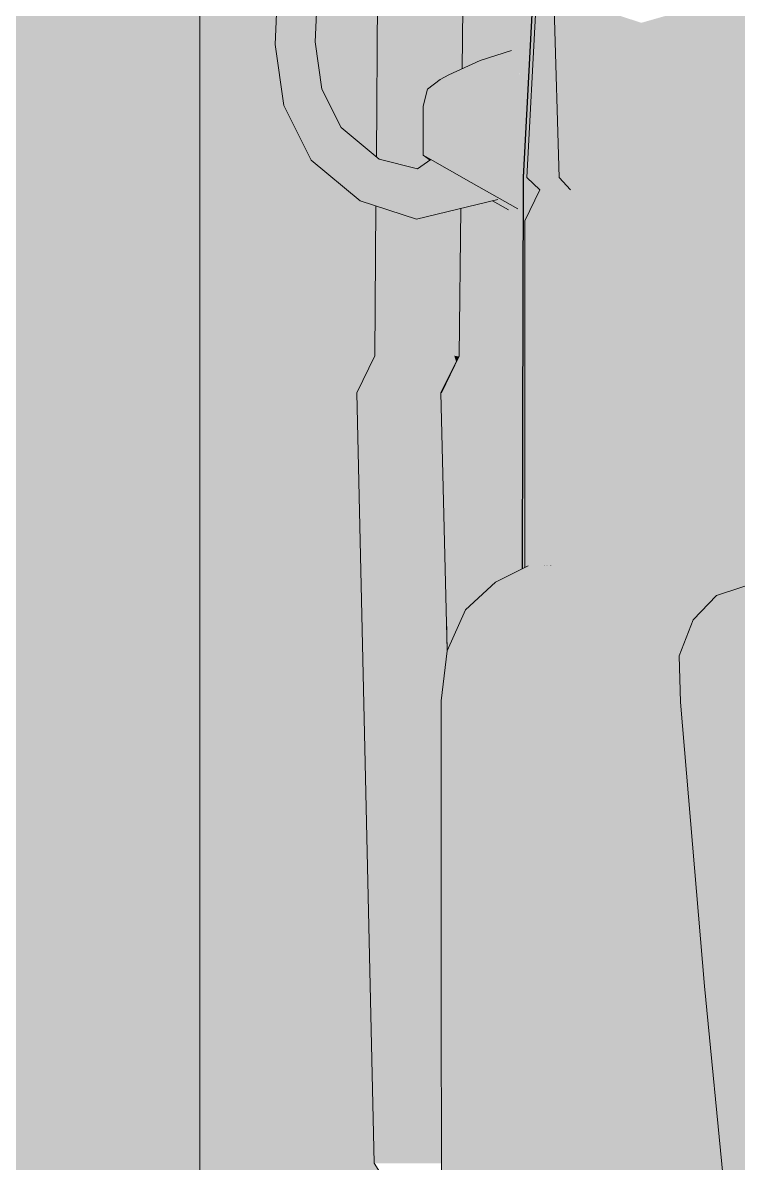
# Model space of a CAD drawing. Header units: millimetres. Extents: x 365175 to 2667127, y -330297 to -162108.
# Drawn here: x 1650483.9 to 1650745.1, y -326189 to -325772.9 of the extents above; entities that cross this region are included whole.
import ezdxf

# ---------------------------------------------------------------- set-up
doc = ezdxf.new("R2010")
doc.units = ezdxf.units.MM
doc.header["$MEASUREMENT"] = 0
doc.layers.add('Cars', color=7, linetype='Continuous')
doc.layers.add('TopoAlt', color=7, linetype='Continuous')

# ---------------------------------------------------------------- blocks, each defined once
blk = doc.blocks.new('Élément de coupe_26_1', base_point=(1275690.65, -327096.82))
at = {"layer": 'TopoAlt', "linetype": 'Continuous', "lineweight": 0, "true_color": 0x000000}
blk.add_hatch(color=18, dxfattribs=at).paths.add_polyline_path([(1647544.76, -325246.82), (1647544.76, -327196.82), (1647548.13, -327196.82), (1647548.13, -327146.82), (1649535.75, -327146.82), (1649535.75, -327096.82), (1650635.12, -327096.82), (1650620.62, -327079.82), (1650620.62, -327021.46), (1650588.05, -327021.46), (1650588.05, -326811.45), (1650582.65, -326811.45), (1650582.65, -326915.46), (1650548.52, -326915.46), (1650548.52, -325740.62), (1650528.94, -325737.51), (1650505, -325726.73), (1650495.39, -325702.79), (1650495.39, -325669.64), (1650502.64, -325642.83), (1650506.78, -325637.07), (1650538.09, -325621.73), (1650548.52, -325620.33), (1650548.52, -325590.33), (1650525.22, -325578.17), (1650523.64, -325573.38), (1650515.68, -325545.35), (1650522.4, -325411.08), (1650531.42, -325383.96), (1650535.35, -325377.42), (1650548.52, -325367.9), (1650548.52, -325246.82)])
blk = doc.blocks.new('Élément de coupe_76_1', base_point=(1275690.65, -327096.82))
at = {"layer": 'Cars', "linetype": 'Continuous', "lineweight": 0, "true_color": 0x000000}
for points in [[(1650665.02, -325332.59), (1650618.19, -325338.31), (1650619.15, -325361.15), (1650619.37, -325361.24), (1650630.47, -325385.15), (1650625.06, -325502.5), (1650637.22, -325793.1), (1650639.5, -325791.91), (1650644.38, -325789.66), (1650644.63, -325767.52), (1650657.79, -325504.98)], [(1650665.02, -325332.59), (1650618.19, -325338.31), (1650619.15, -325361.15), (1650619.37, -325361.24), (1650630.47, -325385.15), (1650625.06, -325502.5), (1650637.22, -325793.1), (1650639.5, -325791.91), (1650644.38, -325789.66), (1650644.63, -325767.52), (1650657.79, -325504.98)], [(1650613.77, -325720.53), (1650613, -325821.78), (1650614.06, -325822.67), (1650628.08, -325826.22), (1650632.59, -325822.97), (1650630.1, -325821.23), (1650630.1, -325803.28), (1650631.65, -325797.13), (1650636.31, -325793.57), (1650637.22, -325793.1), (1650625.06, -325502.5), (1650622.77, -325552.24), (1650614.87, -325576.51), (1650614.45, -325631.76), (1650622.07, -325648.27), (1650617.81, -325710.32)], [(1650613.77, -325720.53), (1650613, -325821.78), (1650614.06, -325822.67), (1650628.08, -325826.22), (1650632.59, -325822.97), (1650630.1, -325821.23), (1650630.1, -325803.28), (1650631.65, -325797.13), (1650636.31, -325793.57), (1650637.22, -325793.1), (1650625.06, -325502.5), (1650622.77, -325552.24), (1650614.87, -325576.51), (1650614.45, -325631.76), (1650622.07, -325648.27), (1650617.81, -325710.32)], [(1650592.24, -325741.69), (1650590.7, -325779.84), (1650593.15, -325797.06), (1650600.21, -325811.13), (1650613, -325821.78), (1650613.77, -325720.53), (1650607.44, -325736.53)], [(1650592.24, -325741.69), (1650590.7, -325779.84), (1650593.15, -325797.06), (1650600.21, -325811.13), (1650613, -325821.78), (1650613.77, -325720.53), (1650607.44, -325736.53)], [(1650583.12, -325733.55), (1650580.45, -325780.51), (1650587.78, -325780.01), (1650589.72, -325731.51)], [(1650589.72, -325731.51), (1650587.78, -325780.01), (1650590.04, -325731.89)], [(1650587.78, -325780.01), (1650590.7, -325779.84), (1650592.51, -325734.93), (1650590.04, -325731.89)], [(1650577.77, -325738.18), (1650576.05, -325780.85), (1650580.45, -325780.51), (1650581.84, -325734.41), (1650580.57, -325735.98)], [(1650577.77, -325738.18), (1650576.05, -325780.85), (1650580.45, -325780.51), (1650581.84, -325734.41), (1650580.57, -325735.98)], [(1650580.45, -325780.51), (1650583.12, -325733.55), (1650582.32, -325733.8)], [(1650580.45, -325780.51), (1650582.32, -325733.8), (1650581.84, -325734.41)], [(1650580.45, -325780.51), (1650582.32, -325733.8), (1650581.84, -325734.41)], [(1650548.52, -326349.46), (1650636.31, -326238.22), (1650630.41, -326217.76), (1650612.26, -326189.01), (1650605.84, -325907.86), (1650612.45, -325894.37), (1650612.86, -325839.75), (1650607.08, -325837.88), (1650589.24, -325823.02), (1650579.2, -325803.01), (1650576.05, -325780.85), (1650577.49, -325745.22), (1650548.52, -325740.62)], [(1650548.52, -326349.46), (1650636.31, -326238.22), (1650630.41, -326217.76), (1650612.26, -326189.01), (1650605.84, -325907.86), (1650612.45, -325894.37), (1650612.86, -325839.75), (1650607.08, -325837.88), (1650589.24, -325823.02), (1650579.2, -325803.01), (1650576.05, -325780.85), (1650577.49, -325745.22), (1650548.52, -325740.62)], [(1650688.21, -325761.34), (1650679.91, -325767.34), (1650686.16, -325778.02)], [(1650698.45, -325769.2), (1650688.21, -325761.34), (1650686.16, -325778.02)], [(1650666.73, -325762.98), (1650665.73, -325766.3), (1650666.6, -325829.3)], [(1650666.73, -325762.98), (1650665.73, -325766.3), (1650666.6, -325829.3)], [(1650666.6, -325829.3), (1650669.89, -325767.39), (1650666.73, -325762.98)], [(1650666.6, -325829.3), (1650669.89, -325767.39), (1650666.73, -325762.98)], [(1650742.55, -325763.52), (1650709.74, -325772.89), (1650742.4, -325774.36)], [(1650800.64, -325774.35), (1650800.7, -325763.52), (1650742.4, -325774.36)], [(1650742.4, -325774.36), (1650800.7, -325763.52), (1650742.55, -325763.52)], [(1650590.25, -325779.87), (1650590.7, -325779.84), (1650591.24, -325766.37)], [(1650653.03, -325838.43), (1650643.18, -325894.37), (1650666.32, -325921.15), (1650665.73, -325766.3), (1650662.77, -325783.08), (1650663.54, -325783.34), (1650663.71, -325783.55), (1650663.78, -325783.57), (1650663.85, -325783.58), (1650663.99, -325783.55), (1650665.2, -325783.94), (1650665.4, -325785.95), (1650665.39, -325791.76), (1650664.65, -325840.75), (1650664.57, -325840.71), (1650661.42, -325840.89), (1650661.24, -325841.13), (1650655.44, -325837.85)], [(1650653.03, -325838.43), (1650643.18, -325894.37), (1650666.32, -325921.15), (1650665.73, -325766.3), (1650662.77, -325783.08), (1650663.54, -325783.34), (1650663.71, -325783.55), (1650663.78, -325783.57), (1650663.85, -325783.58), (1650663.99, -325783.55), (1650665.2, -325783.94), (1650665.4, -325785.95), (1650665.39, -325791.76), (1650664.65, -325840.75), (1650664.57, -325840.71), (1650661.42, -325840.89), (1650661.24, -325841.13), (1650655.44, -325837.85)], [(1650644.38, -325789.66), (1650650.87, -325786.66), (1650662.39, -325782.95), (1650662.77, -325783.08), (1650665.73, -325766.3), (1650644.63, -325767.52)], [(1650644.38, -325789.66), (1650650.87, -325786.66), (1650662.39, -325782.95), (1650662.77, -325783.08), (1650665.73, -325766.3), (1650644.63, -325767.52)], [(1650666.6, -325829.3), (1650665.73, -325766.3), (1650666.32, -325921.15)], [(1650666.6, -325829.3), (1650665.73, -325766.3), (1650666.32, -325921.15)], [(1650670.06, -325767.39), (1650666.78, -325829.3), (1650667.89, -325829.3), (1650670.74, -325776.39)], [(1650670.06, -325767.39), (1650666.78, -325829.3), (1650667.89, -325829.3), (1650670.74, -325776.39)], [(1650678.71, -325829.3), (1650677.06, -325767.52), (1650667.89, -325829.3)], [(1650678.71, -325829.3), (1650677.06, -325767.52), (1650667.89, -325829.3)], [(1650667.89, -325829.3), (1650677.06, -325767.52), (1650671.22, -325767.52)], [(1650667.89, -325829.3), (1650677.06, -325767.52), (1650671.22, -325767.52)], [(1650668.93, -325785.45), (1650669.1, -325785.58), (1650670.05, -325767.6), (1650669.88, -325767.6)], [(1650668.93, -325785.45), (1650669.1, -325785.58), (1650670.05, -325767.6), (1650669.88, -325767.6)], [(1650670.06, -325767.39), (1650670.74, -325776.39), (1650671.22, -325767.52), (1650671.23, -325767.39)], [(1650670.06, -325767.39), (1650670.74, -325776.39), (1650671.22, -325767.52), (1650671.23, -325767.39)], [(1650677.91, -325767.52), (1650677.06, -325767.52), (1650678.71, -325829.3), (1650679.16, -325808.22)], [(1650677.91, -325767.52), (1650677.06, -325767.52), (1650678.71, -325829.3), (1650679.16, -325808.22)], [(1650683.57, -325798.99), (1650679.91, -325767.34), (1650677.91, -325767.52)], [(1650683.57, -325798.99), (1650679.91, -325767.34), (1650677.91, -325767.52)], [(1650677.91, -325767.52), (1650679.81, -325829.3), (1650683.57, -325798.99)], [(1650677.91, -325767.52), (1650679.81, -325829.3), (1650683.57, -325798.99)], [(1650686.16, -325778.02), (1650679.91, -325767.34), (1650683.57, -325798.99)], [(1650698.45, -325769.2), (1650686.16, -325778.02), (1650693.7, -325790.91)], [(1650693.7, -325790.91), (1650709.74, -325772.89), (1650698.45, -325769.2)], [(1650709.74, -325772.89), (1650693.7, -325790.91), (1650704.42, -325795.51)], [(1650704.42, -325795.51), (1650741.98, -325797.43), (1650709.74, -325772.89)], [(1650742.4, -325774.36), (1650709.74, -325772.89), (1650741.98, -325797.43)], [(1650693.7, -325790.91), (1650686.16, -325778.02), (1650683.57, -325798.99)], [(1650741.98, -325797.43), (1650800.11, -325797.46), (1650800.64, -325774.35)], [(1650741.98, -325797.43), (1650800.64, -325774.35), (1650742.4, -325774.36)], [(1650583.39, -325801.29), (1650580.45, -325780.51), (1650576.05, -325780.85)], [(1650583.39, -325801.29), (1650580.45, -325780.51), (1650576.05, -325780.85)], [(1650583.39, -325801.29), (1650576.05, -325780.85), (1650579.2, -325803.01)], [(1650583.39, -325801.29), (1650576.05, -325780.85), (1650579.2, -325803.01)], [(1650590.37, -325798.31), (1650587.78, -325780.01), (1650580.45, -325780.51)], [(1650590.37, -325798.31), (1650580.45, -325780.51), (1650583.39, -325801.29)], [(1650587.78, -325780.01), (1650593.15, -325797.06), (1650590.7, -325779.84)], [(1650593.15, -325797.06), (1650587.78, -325780.01), (1650590.37, -325798.31)], [(1650590.25, -325779.87), (1650590.64, -325789.09), (1650593.15, -325797.06), (1650590.7, -325779.84)], [(1650636.31, -325793.57), (1650663.78, -325783.57), (1650663.71, -325783.55), (1650639.5, -325791.91)], [(1650636.31, -325793.57), (1650663.78, -325783.57), (1650663.71, -325783.55), (1650639.5, -325791.91)], [(1650636.31, -325793.57), (1650639.48, -325792.75), (1650663.85, -325783.58), (1650663.78, -325783.57)], [(1650636.31, -325793.57), (1650639.48, -325792.75), (1650663.85, -325783.58), (1650663.78, -325783.57)], [(1650639.48, -325792.75), (1650650.81, -325788.59), (1650663.99, -325783.55), (1650663.85, -325783.58)], [(1650639.48, -325792.75), (1650650.81, -325788.59), (1650663.99, -325783.55), (1650663.85, -325783.58)], [(1650639.5, -325791.91), (1650663.71, -325783.55), (1650663.54, -325783.34), (1650650.87, -325786.66)], [(1650639.5, -325791.91), (1650663.71, -325783.55), (1650663.54, -325783.34), (1650650.87, -325786.66)], [(1650648.41, -325791.43), (1650665.4, -325785.95), (1650665.39, -325785.79), (1650650.81, -325788.59)], [(1650648.41, -325791.43), (1650665.4, -325785.95), (1650665.39, -325785.79), (1650650.81, -325788.59)], [(1650665.4, -325785.95), (1650648.41, -325791.43), (1650665.39, -325791.36)], [(1650665.4, -325785.95), (1650648.41, -325791.43), (1650665.39, -325791.36)], [(1650663.99, -325783.55), (1650650.81, -325788.59), (1650665.2, -325783.94)], [(1650663.99, -325783.55), (1650650.81, -325788.59), (1650665.2, -325783.94)], [(1650665.2, -325783.94), (1650650.81, -325788.59), (1650665.39, -325785.79)], [(1650665.2, -325783.94), (1650650.81, -325788.59), (1650665.39, -325785.79)], [(1650650.87, -325786.66), (1650663.54, -325783.34), (1650662.77, -325783.08), (1650662.39, -325782.95)], [(1650650.87, -325786.66), (1650663.54, -325783.34), (1650662.77, -325783.08), (1650662.39, -325782.95)], [(1650666.56, -325844.12), (1650666.44, -325880.97), (1650666.62, -325880.87), (1650666.78, -325829.3), (1650669.1, -325785.58), (1650668.93, -325785.45), (1650666.66, -325828.14), (1650666.66, -325844.18)], [(1650666.56, -325844.12), (1650666.44, -325880.97), (1650666.62, -325880.87), (1650666.78, -325829.3), (1650669.1, -325785.58), (1650668.93, -325785.45), (1650666.66, -325828.14), (1650666.66, -325844.18)], [(1650590.64, -325789.09), (1650591.01, -325798.02), (1650593.15, -325797.06)], [(1650650.81, -325788.59), (1650639.48, -325792.75), (1650648.41, -325791.43)], [(1650650.81, -325788.59), (1650639.48, -325792.75), (1650648.41, -325791.43)], [(1650635.34, -325796.15), (1650639.48, -325792.75), (1650631.65, -325797.13)], [(1650635.34, -325796.15), (1650639.48, -325792.75), (1650631.65, -325797.13)], [(1650636.31, -325793.57), (1650631.65, -325797.13), (1650639.48, -325792.75)], [(1650636.31, -325793.57), (1650631.65, -325797.13), (1650639.48, -325792.75)], [(1650648.41, -325791.43), (1650635.34, -325796.15), (1650647.62, -325797.47)], [(1650648.41, -325791.43), (1650635.34, -325796.15), (1650647.62, -325797.47)], [(1650648.41, -325791.43), (1650639.48, -325792.75), (1650635.34, -325796.15)], [(1650648.41, -325791.43), (1650639.48, -325792.75), (1650635.34, -325796.15)], [(1650648.41, -325791.43), (1650647.62, -325797.47), (1650665.39, -325791.76), (1650665.39, -325791.36)], [(1650648.41, -325791.43), (1650647.62, -325797.47), (1650665.39, -325791.76), (1650665.39, -325791.36)], [(1650647.62, -325797.47), (1650647.62, -325831.15), (1650665.36, -325794.08), (1650665.39, -325791.76)], [(1650647.62, -325797.47), (1650647.62, -325831.15), (1650665.36, -325794.08), (1650665.39, -325791.76)], [(1650665.36, -325794.08), (1650647.62, -325831.15), (1650664.65, -325840.75)], [(1650665.36, -325794.08), (1650647.62, -325831.15), (1650664.65, -325840.75)], [(1650693.7, -325790.91), (1650683.57, -325798.99), (1650688.96, -325812.63)], [(1650688.96, -325812.63), (1650704.42, -325795.51), (1650693.7, -325790.91)], [(1650598.15, -325813.82), (1650590.37, -325798.31), (1650583.39, -325801.29)], [(1650600.21, -325811.13), (1650593.15, -325797.06), (1650590.37, -325798.31)], [(1650600.21, -325811.13), (1650590.37, -325798.31), (1650598.15, -325813.82)], [(1650591.01, -325798.02), (1650591.38, -325799.64), (1650600.21, -325811.13), (1650593.15, -325797.06)], [(1650633.96, -325802.29), (1650631.65, -325797.13), (1650630.1, -325803.28)], [(1650633.96, -325802.29), (1650631.65, -325797.13), (1650630.1, -325803.28)], [(1650635.34, -325796.15), (1650631.65, -325797.13), (1650633.96, -325802.29)], [(1650635.34, -325796.15), (1650631.65, -325797.13), (1650633.96, -325802.29)], [(1650633.96, -325802.29), (1650647.62, -325797.47), (1650635.34, -325796.15)], [(1650633.96, -325802.29), (1650647.62, -325797.47), (1650635.34, -325796.15)], [(1650647.62, -325797.47), (1650633.96, -325822.68), (1650647.62, -325831.15)], [(1650647.62, -325797.47), (1650633.96, -325822.68), (1650647.62, -325831.15)], [(1650647.62, -325797.47), (1650633.96, -325802.29), (1650633.96, -325822.68)], [(1650647.62, -325797.47), (1650633.96, -325802.29), (1650633.96, -325822.68)], [(1650683.57, -325798.99), (1650679.81, -325829.3), (1650688.96, -325812.63)], [(1650683.57, -325798.99), (1650679.81, -325829.3), (1650688.96, -325812.63)], [(1650699.1, -325818.12), (1650704.42, -325795.51), (1650688.96, -325812.63)], [(1650699.1, -325818.12), (1650741.55, -325820.5), (1650704.42, -325795.51)], [(1650741.98, -325797.43), (1650704.42, -325795.51), (1650741.55, -325820.5)], [(1650741.55, -325820.5), (1650799.58, -325820.57), (1650741.98, -325797.43)], [(1650800.11, -325797.46), (1650741.98, -325797.43), (1650799.58, -325820.57)], [(1650592.66, -325819.77), (1650583.39, -325801.29), (1650579.2, -325803.01)], [(1650592.66, -325819.77), (1650583.39, -325801.29), (1650579.2, -325803.01)], [(1650579.2, -325803.01), (1650589.24, -325823.02), (1650592.66, -325819.77)], [(1650579.2, -325803.01), (1650589.24, -325823.02), (1650592.66, -325819.77)], [(1650598.15, -325813.82), (1650583.39, -325801.29), (1650592.66, -325819.77)], [(1650591.7, -325800.96), (1650591.02, -325807.76), (1650598.15, -325813.82)], [(1650591.38, -325799.64), (1650591.7, -325800.96), (1650598.15, -325813.82), (1650600.21, -325811.13)], [(1650633.96, -325802.29), (1650630.1, -325821.23), (1650633.96, -325822.68)], [(1650633.96, -325802.29), (1650630.1, -325821.23), (1650633.96, -325822.68)], [(1650633.96, -325802.29), (1650630.1, -325803.28), (1650630.1, -325821.23)], [(1650633.96, -325802.29), (1650630.1, -325803.28), (1650630.1, -325821.23)], [(1650591.02, -325807.76), (1650590.29, -325815.04), (1650592.66, -325819.77), (1650598.15, -325813.82)], [(1650598.15, -325813.82), (1650612.98, -325826.17), (1650600.21, -325811.13)], [(1650598.15, -325813.82), (1650612.98, -325826.17), (1650600.21, -325811.13)], [(1650614.06, -325822.67), (1650600.21, -325811.13), (1650612.98, -325826.17)], [(1650614.06, -325822.67), (1650600.21, -325811.13), (1650612.98, -325826.17)], [(1650678.71, -325829.3), (1650683.9, -325833.78), (1650679.81, -325829.3), (1650679.16, -325808.22)], [(1650678.71, -325829.3), (1650683.9, -325833.78), (1650679.81, -325829.3), (1650679.16, -325808.22)], [(1650592.66, -325819.77), (1650609.49, -325833.78), (1650598.15, -325813.82)], [(1650592.66, -325819.77), (1650609.49, -325833.78), (1650598.15, -325813.82)], [(1650612.98, -325826.17), (1650598.15, -325813.82), (1650609.49, -325833.78)], [(1650612.98, -325826.17), (1650598.15, -325813.82), (1650609.49, -325833.78)], [(1650685.98, -325829.3), (1650688.96, -325812.63), (1650679.81, -325829.3)], [(1650685.98, -325829.3), (1650688.96, -325812.63), (1650679.81, -325829.3)], [(1650693.45, -325829.3), (1650688.96, -325812.63), (1650685.98, -325829.3)], [(1650693.45, -325829.3), (1650688.96, -325812.63), (1650685.98, -325829.3)], [(1650688.96, -325812.63), (1650693.45, -325829.3), (1650699.1, -325818.12)], [(1650688.96, -325812.63), (1650693.45, -325829.3), (1650699.1, -325818.12)], [(1650589.24, -325823.02), (1650607.08, -325837.88), (1650592.66, -325819.77)], [(1650589.24, -325823.02), (1650607.08, -325837.88), (1650592.66, -325819.77)], [(1650609.49, -325833.78), (1650592.66, -325819.77), (1650607.08, -325837.88)], [(1650609.49, -325833.78), (1650592.66, -325819.77), (1650607.08, -325837.88)], [(1650693.45, -325829.3), (1650741.4, -325829.3), (1650699.1, -325818.12)], [(1650693.45, -325829.3), (1650741.4, -325829.3), (1650699.1, -325818.12)], [(1650741.55, -325820.5), (1650699.1, -325818.12), (1650741.4, -325829.3)], [(1650628.68, -325830.53), (1650614.06, -325822.67), (1650612.98, -325826.17)], [(1650628.68, -325830.53), (1650614.06, -325822.67), (1650612.98, -325826.17)], [(1650614.06, -325822.67), (1650628.68, -325830.53), (1650628.08, -325826.22)], [(1650614.06, -325822.67), (1650628.68, -325830.53), (1650628.08, -325826.22)], [(1650628.08, -325826.22), (1650628.68, -325830.53), (1650634.11, -325823.5), (1650632.85, -325822.79)], [(1650628.08, -325826.22), (1650628.68, -325830.53), (1650634.11, -325823.5), (1650632.85, -325822.79)], [(1650634.11, -325823.5), (1650628.68, -325830.53), (1650637.86, -325825.62)], [(1650634.11, -325823.5), (1650628.68, -325830.53), (1650637.86, -325825.62)], [(1650633.96, -325822.68), (1650630.1, -325821.23), (1650647.62, -325831.15)], [(1650633.96, -325822.68), (1650630.1, -325821.23), (1650647.62, -325831.15)], [(1650630.1, -325821.23), (1650632.59, -325822.97), (1650632.72, -325822.88)], [(1650630.1, -325821.23), (1650632.59, -325822.97), (1650632.72, -325822.88)], [(1650632.8, -325822.76), (1650630.1, -325821.23), (1650632.72, -325822.88), (1650632.84, -325822.79)], [(1650632.8, -325822.76), (1650630.1, -325821.23), (1650632.72, -325822.88), (1650632.84, -325822.79)], [(1650741.4, -325829.3), (1650799.52, -325829.3), (1650741.55, -325820.5)], [(1650799.58, -325820.57), (1650741.55, -325820.5), (1650799.52, -325829.3)], [(1650628.48, -325839.67), (1650612.98, -325826.17), (1650609.49, -325833.78)], [(1650628.48, -325839.67), (1650612.98, -325826.17), (1650609.49, -325833.78)], [(1650628.48, -325839.67), (1650628.68, -325830.53), (1650612.98, -325826.17)], [(1650628.48, -325839.67), (1650628.68, -325830.53), (1650612.98, -325826.17)], [(1650628.68, -325830.53), (1650628.48, -325839.67), (1650639.92, -325826.79), (1650637.86, -325825.62)], [(1650628.68, -325830.53), (1650628.48, -325839.67), (1650639.92, -325826.79), (1650637.86, -325825.62)], [(1650639.92, -325826.79), (1650628.48, -325839.67), (1650650, -325832.69), (1650643.45, -325828.79)], [(1650639.92, -325826.79), (1650628.48, -325839.67), (1650650, -325832.69), (1650643.45, -325828.79)], [(1650666.56, -325841.83), (1650666.66, -325841.89), (1650666.66, -325828.14), (1650666.6, -325829.3)], [(1650666.56, -325841.83), (1650666.66, -325841.89), (1650666.66, -325828.14), (1650666.6, -325829.3)], [(1650643.45, -325828.79), (1650650, -325832.69), (1650650.86, -325833.24), (1650657.32, -325837.4), (1650656.26, -325837.65), (1650661.42, -325840.89), (1650664.57, -325840.71), (1650647.59, -325831.13)], [(1650643.45, -325828.79), (1650650, -325832.69), (1650650.86, -325833.24), (1650657.32, -325837.4), (1650656.26, -325837.65), (1650661.42, -325840.89), (1650664.57, -325840.71), (1650647.59, -325831.13)], [(1650666.78, -325829.3), (1650666.5, -325921.15), (1650667.2, -325921.12), (1650667.21, -325862.13), (1650667.26, -325845.12), (1650667.94, -325843.72)], [(1650666.78, -325829.3), (1650666.5, -325921.15), (1650667.2, -325921.12), (1650667.21, -325862.13), (1650667.26, -325845.12), (1650667.94, -325843.72)], [(1650666.78, -325829.3), (1650667.94, -325843.72), (1650672.71, -325833.78), (1650667.89, -325829.3)], [(1650666.78, -325829.3), (1650667.94, -325843.72), (1650672.71, -325833.78), (1650667.89, -325829.3)], [(1650667.89, -325829.3), (1650672.71, -325833.78), (1650678.71, -325829.3)], [(1650667.89, -325829.3), (1650672.71, -325833.78), (1650678.71, -325829.3)], [(1650672.71, -325833.78), (1650683.9, -325833.78), (1650678.71, -325829.3)], [(1650672.71, -325833.78), (1650683.9, -325833.78), (1650678.71, -325829.3)], [(1650679.81, -325829.3), (1650683.9, -325833.78), (1650685.98, -325829.3)], [(1650679.81, -325829.3), (1650683.9, -325833.78), (1650685.98, -325829.3)], [(1650685.98, -325829.3), (1650683.9, -325833.78), (1650699.54, -325833.78)], [(1650685.98, -325829.3), (1650683.9, -325833.78), (1650699.54, -325833.78)], [(1650685.98, -325829.3), (1650699.54, -325833.78), (1650693.45, -325829.3)], [(1650685.98, -325829.3), (1650699.54, -325833.78), (1650693.45, -325829.3)], [(1650741.4, -325829.3), (1650693.45, -325829.3), (1650699.54, -325833.78)], [(1650741.4, -325829.3), (1650693.45, -325829.3), (1650699.54, -325833.78)], [(1650741.4, -325829.3), (1650699.54, -325833.78), (1650741.04, -325833.78)], [(1650699.54, -325833.78), (1650724.41, -325833.78), (1650741.4, -325829.3)], [(1650741.04, -325833.78), (1650748.06, -325833.78), (1650741.4, -325829.3)], [(1650741.4, -325829.3), (1650748.06, -325833.78), (1650752.61, -325833.78)], [(1650752.61, -325833.78), (1650799.52, -325829.3), (1650741.4, -325829.3)], [(1650607.08, -325837.88), (1650627.67, -325844.52), (1650609.49, -325833.78)], [(1650607.08, -325837.88), (1650627.67, -325844.52), (1650609.49, -325833.78)], [(1650628.48, -325839.67), (1650609.49, -325833.78), (1650627.67, -325844.52)], [(1650628.48, -325839.67), (1650609.49, -325833.78), (1650627.67, -325844.52)], [(1650627.67, -325844.52), (1650650.86, -325833.24), (1650650, -325832.69), (1650628.48, -325839.67)], [(1650627.67, -325844.52), (1650650.86, -325833.24), (1650650, -325832.69), (1650628.48, -325839.67)], [(1650627.67, -325844.52), (1650657.32, -325837.4), (1650650.86, -325833.24)], [(1650627.67, -325844.52), (1650657.32, -325837.4), (1650650.86, -325833.24)], [(1650683.9, -325833.78), (1650667.26, -325845.12), (1650674.64, -325845.12)], [(1650683.9, -325833.78), (1650672.71, -325833.78), (1650667.26, -325845.12)], [(1650683.9, -325833.78), (1650672.71, -325833.78), (1650667.26, -325845.12)], [(1650673.53, -325845.12), (1650678.13, -325840.84), (1650683.9, -325833.78), (1650667.26, -325845.12)], [(1650699.54, -325833.78), (1650683.9, -325833.78), (1650674.64, -325845.12)], [(1650699.54, -325845.12), (1650699.54, -325833.78), (1650674.64, -325845.12)], [(1650678.13, -325840.84), (1650686.62, -325839.66), (1650699.54, -325833.78), (1650683.9, -325833.78)], [(1650699.54, -325833.78), (1650686.62, -325839.66), (1650686.76, -325839.63), (1650699.54, -325835.33)], [(1650699.54, -325845.12), (1650741.04, -325833.78), (1650699.54, -325833.78)], [(1650741.04, -325833.78), (1650699.54, -325845.12), (1650741.04, -325845.12)], [(1650699.54, -325835.33), (1650724.41, -325833.78), (1650699.54, -325833.78)], [(1650748.3, -325845.12), (1650748.06, -325833.78), (1650741.04, -325845.12)], [(1650741.04, -325845.12), (1650748.06, -325833.78), (1650741.04, -325833.78)], [(1650612.45, -325894.37), (1650641.46, -325894.37), (1650639.26, -325841.74), (1650627.67, -325844.52), (1650612.86, -325839.75)], [(1650612.45, -325894.37), (1650641.46, -325894.37), (1650639.26, -325841.74), (1650627.67, -325844.52), (1650612.86, -325839.75)], [(1650643.71, -325840.67), (1650639.26, -325841.74), (1650641.46, -325894.37)], [(1650643.71, -325840.67), (1650639.26, -325841.74), (1650641.46, -325894.37)], [(1650641.46, -325894.37), (1650643.05, -325894.65), (1650643.18, -325894.37), (1650643.79, -325840.65), (1650643.71, -325840.67)], [(1650641.46, -325894.37), (1650643.05, -325894.65), (1650643.18, -325894.37), (1650643.79, -325840.65), (1650643.71, -325840.67)], [(1650643.18, -325894.37), (1650653.03, -325838.43), (1650643.79, -325840.65)], [(1650643.18, -325894.37), (1650653.03, -325838.43), (1650643.79, -325840.65)], [(1650656.26, -325837.65), (1650655.44, -325837.85), (1650661.24, -325841.13), (1650661.42, -325840.89)], [(1650656.26, -325837.65), (1650655.44, -325837.85), (1650661.24, -325841.13), (1650661.42, -325840.89)], [(1650666.56, -325841.83), (1650666.56, -325844.11), (1650666.66, -325844.18), (1650666.66, -325841.89)], [(1650666.56, -325841.83), (1650666.56, -325844.11), (1650666.66, -325844.18), (1650666.66, -325841.89)], [(1650674.64, -325845.12), (1650667.21, -325862.13), (1650674.64, -325862.13)], [(1650674.64, -325845.12), (1650667.21, -325862.13), (1650674.64, -325862.13)], [(1650674.64, -325845.12), (1650667.26, -325845.12), (1650667.21, -325862.13)], [(1650674.64, -325845.12), (1650667.26, -325845.12), (1650667.21, -325862.13)], [(1650699.54, -325845.12), (1650674.64, -325862.13), (1650699.54, -325862.13)], [(1650699.54, -325845.12), (1650674.64, -325845.12), (1650674.64, -325862.13)], [(1650741.04, -325845.12), (1650699.54, -325862.13), (1650741.04, -325862.13)], [(1650699.54, -325862.13), (1650741.04, -325845.12), (1650699.54, -325845.12)], [(1650749.01, -325862.13), (1650748.3, -325845.12), (1650741.04, -325862.13)], [(1650741.04, -325862.13), (1650748.3, -325845.12), (1650741.04, -325845.12)], [(1650667.2, -325971.62), (1650668.4, -325971.02), (1650670.99, -325970.92), (1650674.64, -325862.13), (1650667.21, -325862.13)], [(1650667.2, -325971.62), (1650668.4, -325971.02), (1650670.99, -325970.92), (1650674.64, -325862.13), (1650667.21, -325862.13)], [(1650674.64, -325862.13), (1650670.99, -325970.92), (1650673.79, -325970.85), (1650674.5, -325970.91), (1650674.64, -325971.08)], [(1650674.64, -325862.13), (1650670.99, -325970.92), (1650673.79, -325970.85), (1650674.5, -325970.91), (1650674.64, -325971.08)], [(1650674.64, -325971.08), (1650677.13, -325970.84), (1650687.39, -325970.67), (1650699.54, -325862.13), (1650674.64, -325862.13)], [(1650674.64, -325971.08), (1650677.13, -325970.84), (1650687.39, -325970.67), (1650699.54, -325862.13), (1650674.64, -325962.93)], [(1650699.54, -325862.13), (1650687.39, -325970.67), (1650699.54, -325970.7)], [(1650699.54, -325862.13), (1650687.39, -325970.67), (1650699.54, -325970.7)], [(1650699.54, -325970.7), (1650699.78, -325970.66), (1650702.55, -325970.33), (1650720.88, -325970.16), (1650741.04, -325862.13), (1650699.54, -325862.13)], [(1650720.88, -325970.16), (1650731.52, -325970.15), (1650733.71, -325970.12), (1650741.04, -325970.35), (1650741.04, -325862.13)], [(1650741.03, -326084.59), (1650768.53, -326084.59), (1650749.01, -325862.13), (1650745.13, -325970.23), (1650755.76, -325969.89), (1650754.94, -325975.96), (1650744.81, -325979.33)], [(1650745.13, -325970.23), (1650749.01, -325862.13), (1650741.04, -325862.13), (1650741.04, -325970.35)], [(1650666.43, -325885.87), (1650666.6, -325885.8), (1650666.62, -325880.87), (1650666.44, -325880.97)], [(1650666.43, -325885.87), (1650666.6, -325885.8), (1650666.62, -325880.87), (1650666.44, -325880.97)], [(1650666.42, -325888.22), (1650666.6, -325888.17), (1650666.6, -325885.8), (1650666.43, -325885.87)], [(1650666.42, -325888.22), (1650666.6, -325888.17), (1650666.6, -325885.8), (1650666.43, -325885.87)], [(1650666.4, -325894.37), (1650666.58, -325894.37), (1650666.6, -325888.17), (1650666.42, -325888.22)], [(1650666.4, -325894.37), (1650666.58, -325894.37), (1650666.6, -325888.17), (1650666.42, -325888.22)], [(1650612.45, -325894.37), (1650605.84, -325907.86), (1650634.77, -325907.86)], [(1650612.45, -325894.37), (1650605.84, -325907.86), (1650634.77, -325907.86)], [(1650641.46, -325894.37), (1650612.45, -325894.37), (1650634.77, -325907.86)], [(1650641.46, -325894.37), (1650612.45, -325894.37), (1650634.77, -325907.86)], [(1650634.77, -325907.86), (1650636.59, -325908.3), (1650636.58, -325907.86), (1650642.12, -325896.55), (1650641.46, -325894.37)], [(1650634.77, -325907.86), (1650636.59, -325908.3), (1650636.58, -325907.86), (1650642.12, -325896.55), (1650641.46, -325894.37)], [(1650643.18, -325894.37), (1650636.58, -325907.86), (1650666.32, -325921.15)], [(1650643.18, -325894.37), (1650636.58, -325907.86), (1650666.32, -325921.15)], [(1650643.05, -325894.65), (1650641.46, -325894.37), (1650642.12, -325896.55)], [(1650643.05, -325894.65), (1650641.46, -325894.37), (1650642.12, -325896.55)], [(1650666.4, -325895.82), (1650666.57, -325895.83), (1650666.58, -325894.37), (1650666.4, -325894.37)], [(1650666.4, -325895.82), (1650666.57, -325895.83), (1650666.58, -325894.37), (1650666.4, -325894.37)], [(1650666.36, -325907.86), (1650666.54, -325907.86), (1650666.57, -325895.83), (1650666.4, -325895.82)], [(1650666.36, -325907.86), (1650666.54, -325907.86), (1650666.57, -325895.83), (1650666.4, -325895.82)], [(1650605.84, -325907.86), (1650612.26, -326189.01), (1650634.77, -325907.86)], [(1650605.84, -325907.86), (1650612.26, -326189.01), (1650634.77, -325907.86)], [(1650612.26, -326189.01), (1650636.72, -326189.01), (1650636.7, -326124.35), (1650636.65, -326020.33), (1650637.31, -326014.82), (1650634.77, -325907.86)], [(1650612.26, -326189.01), (1650636.72, -326189.01), (1650636.7, -326124.35), (1650636.65, -326020.33), (1650637.31, -326014.82), (1650634.77, -325907.86)], [(1650634.77, -325907.86), (1650637.31, -326014.82), (1650638.84, -326002.06), (1650638.88, -326001.95), (1650638.61, -325990.13), (1650636.59, -325908.3)], [(1650634.77, -325907.86), (1650637.31, -326014.82), (1650638.84, -326002.06), (1650638.88, -326001.95), (1650638.61, -325990.13), (1650636.59, -325908.3)], [(1650636.58, -325907.86), (1650638.91, -326001.9), (1650642.64, -325993.56)], [(1650636.58, -325907.86), (1650638.91, -326001.9), (1650642.64, -325993.56)], [(1650636.58, -325907.86), (1650642.64, -325993.56), (1650645.56, -325987.05), (1650656.5, -325976.95), (1650661.5, -325974.45), (1650666.32, -325921.15)], [(1650636.58, -325907.86), (1650642.64, -325993.56), (1650645.56, -325987.05), (1650656.5, -325976.95), (1650661.5, -325974.45), (1650666.32, -325921.15)], [(1650666.32, -325921.15), (1650666.22, -325972.1), (1650666.4, -325972.02), (1650666.5, -325921.15), (1650666.54, -325907.86), (1650666.36, -325907.86)], [(1650666.32, -325921.15), (1650666.22, -325972.1), (1650666.4, -325972.02), (1650666.5, -325921.15), (1650666.54, -325907.86), (1650666.36, -325907.86)], [(1650661.5, -325974.45), (1650666.22, -325972.1), (1650666.32, -325921.15)], [(1650661.5, -325974.45), (1650666.22, -325972.1), (1650666.32, -325921.15)], [(1650666.5, -325921.15), (1650666.4, -325972.02), (1650667.2, -325971.62), (1650667.2, -325938.04)], [(1650666.5, -325921.15), (1650666.4, -325972.02), (1650667.2, -325971.62), (1650667.2, -325938.04)], [(1650667.2, -325921.12), (1650666.5, -325921.15), (1650667.2, -325938.04)], [(1650667.2, -325921.12), (1650666.5, -325921.15), (1650667.2, -325938.04)], [(1650656.5, -325976.95), (1650663.06, -325977.35), (1650674.5, -325970.91), (1650673.79, -325970.85)], [(1650668.4, -325971.02), (1650656.5, -325976.95), (1650673.79, -325970.85), (1650670.99, -325970.92)], [(1650668.4, -325971.02), (1650656.5, -325976.95), (1650673.79, -325970.85), (1650670.99, -325970.92)], [(1650668.71, -325973.25), (1650674.07, -325971.15), (1650674.5, -325970.91), (1650673.79, -325970.85), (1650656.5, -325976.95), (1650658.97, -325977.1)], [(1650674.5, -325970.91), (1650663.06, -325977.35), (1650686.46, -325976.83), (1650677.13, -325970.84), (1650674.64, -325971.08)], [(1650677.2, -325970.88), (1650677.13, -325970.84), (1650674.64, -325971.08), (1650674.5, -325970.91), (1650674.07, -325971.15)], [(1650677.13, -325970.84), (1650686.46, -325976.83), (1650699.78, -325970.66), (1650699.54, -325970.7), (1650687.39, -325970.67)], [(1650699.54, -325970.7), (1650687.39, -325970.67), (1650677.13, -325970.84), (1650677.2, -325970.88)], [(1650699.78, -325970.66), (1650686.46, -325976.83), (1650710.92, -325976.71), (1650702.55, -325970.33)], [(1650702.55, -325970.33), (1650710.92, -325976.71), (1650731.52, -325970.15), (1650720.88, -325970.16)], [(1650710.92, -325976.71), (1650736.3, -325976.49), (1650733.71, -325970.12), (1650731.52, -325970.15)], [(1650733.71, -325970.12), (1650736.3, -325976.49), (1650755.76, -325969.89), (1650745.13, -325970.23), (1650741.04, -325970.35)], [(1650755.76, -325969.89), (1650736.3, -325976.49), (1650737.2, -325981.87), (1650755.71, -325970.28)], [(1650755.71, -325970.28), (1650737.2, -325981.87), (1650754.94, -325975.96)], [(1650663.06, -325977.35), (1650656.5, -325976.95), (1650645.56, -325987.05)], [(1650663.06, -325977.35), (1650645.56, -325987.05), (1650656.5, -325987.47)], [(1650658.97, -325977.1), (1650656.5, -325976.95), (1650647.69, -325985.08)], [(1650656.5, -325987.47), (1650676.66, -325987.04), (1650663.06, -325977.35)], [(1650686.46, -325976.83), (1650663.06, -325977.35), (1650676.66, -325987.04)], [(1650700.62, -325987.01), (1650686.46, -325976.83), (1650676.66, -325987.04)], [(1650700.62, -325987.01), (1650710.92, -325976.71), (1650686.46, -325976.83)], [(1650726.83, -325986.79), (1650710.92, -325976.71), (1650700.62, -325987.01)], [(1650736.3, -325976.49), (1650710.92, -325976.71), (1650726.83, -325986.79)], [(1650736.3, -325976.49), (1650726.83, -325986.79), (1650737.2, -325981.87)], [(1650744.81, -325979.33), (1650744.49, -325988.1), (1650754.94, -325975.96)], [(1650723.62, -326003.86), (1650724.03, -326020.72), (1650729.44, -326084.59), (1650741.03, -326084.59), (1650741.03, -325980.59), (1650737.2, -325981.87), (1650728.71, -325990.75)], [(1650723.62, -326003.86), (1650723.89, -326015.04), (1650741.03, -325992.13), (1650741.03, -325980.59), (1650737.2, -325981.87), (1650728.71, -325990.75)], [(1650737.2, -325981.87), (1650726.83, -325986.79), (1650728.71, -325990.75)], [(1650741.03, -326084.59), (1650744.81, -325979.33), (1650741.03, -325980.59)], [(1650741.03, -325992.13), (1650744.49, -325988.1), (1650744.81, -325979.33), (1650741.03, -325980.59)], [(1650638.61, -325990.12), (1650638.88, -326001.95), (1650638.91, -326001.9)], [(1650638.61, -325990.12), (1650638.88, -326001.95), (1650638.91, -326001.9)], [(1650650.21, -326002.12), (1650645.56, -325987.05), (1650638.84, -326002.06)], [(1650656.5, -325987.47), (1650645.56, -325987.05), (1650650.21, -326002.12)], [(1650670.4, -326002.16), (1650656.5, -325987.47), (1650650.21, -326002.12)], [(1650676.66, -325987.04), (1650656.5, -325987.47), (1650670.4, -326002.16)], [(1650694.76, -326002.18), (1650676.66, -325987.04), (1650670.4, -326002.16)], [(1650694.76, -326002.18), (1650700.62, -325987.01), (1650676.66, -325987.04)], [(1650694.76, -326002.18), (1650721.2, -326002.11), (1650700.62, -325987.01)], [(1650721.2, -326002.11), (1650726.83, -325986.79), (1650700.62, -325987.01)], [(1650721.2, -326002.11), (1650728.71, -325990.75), (1650726.83, -325986.79)], [(1650723.62, -326003.86), (1650728.71, -325990.75), (1650721.2, -326002.11)], [(1650638.84, -326002.06), (1650636.65, -326020.33), (1650650.21, -326002.12)], [(1650638.84, -326002.06), (1650636.65, -326020.33), (1650650.21, -326002.12)], [(1650648.41, -326020.37), (1650650.21, -326002.12), (1650636.65, -326020.33)], [(1650648.41, -326020.37), (1650650.21, -326002.12), (1650636.65, -326020.33)], [(1650668.87, -326020.39), (1650650.21, -326002.12), (1650648.41, -326020.37)], [(1650668.87, -326020.39), (1650650.21, -326002.12), (1650648.41, -326020.37)], [(1650670.4, -326002.16), (1650650.21, -326002.12), (1650668.87, -326020.39)], [(1650670.4, -326002.16), (1650650.21, -326002.12), (1650668.87, -326020.39)], [(1650693.48, -326020.4), (1650670.4, -326002.16), (1650668.87, -326020.39)], [(1650694.76, -326002.18), (1650670.4, -326002.16), (1650693.48, -326020.4)], [(1650721.53, -326020.43), (1650721.2, -326002.11), (1650693.48, -326020.4)], [(1650693.48, -326020.4), (1650721.2, -326002.11), (1650694.76, -326002.18)], [(1650721.2, -326002.11), (1650721.53, -326020.43), (1650723.62, -326003.86)], [(1650724.03, -326020.72), (1650723.62, -326003.86), (1650721.53, -326020.43)], [(1650648.41, -326020.37), (1650636.65, -326020.33), (1650636.7, -326124.35)], [(1650648.41, -326020.37), (1650636.65, -326020.33), (1650636.7, -326124.35)], [(1650648.58, -326124.39), (1650648.41, -326020.37), (1650636.7, -326124.35)], [(1650648.58, -326124.39), (1650648.41, -326020.37), (1650636.7, -326124.35)], [(1650668.87, -326020.39), (1650648.41, -326020.37), (1650648.58, -326124.39)], [(1650668.87, -326020.39), (1650648.41, -326020.37), (1650648.58, -326124.39)], [(1650669.62, -326124.41), (1650668.87, -326020.39), (1650648.58, -326124.39)], [(1650669.62, -326124.41), (1650668.87, -326020.39), (1650648.58, -326124.39)], [(1650693.48, -326020.4), (1650668.87, -326020.39), (1650669.62, -326124.41)], [(1650693.84, -326124.43), (1650693.48, -326020.4), (1650669.62, -326124.41)], [(1650693.84, -326124.43), (1650721.53, -326020.43), (1650693.48, -326020.4)], [(1650730.53, -326124.49), (1650721.53, -326020.43), (1650693.84, -326124.43)], [(1650721.53, -326020.43), (1650730.53, -326124.49), (1650732.82, -326124.42)], [(1650732.82, -326124.42), (1650724.03, -326020.72), (1650721.53, -326020.43)], [(1650729.44, -326084.59), (1650732.73, -326123.39), (1650741.03, -326084.59)], [(1650732.73, -326123.39), (1650732.82, -326124.42), (1650741.03, -326208.75), (1650741.03, -326084.59)], [(1650741.03, -326084.59), (1650741.03, -326208.75), (1650742.91, -326228.12), (1650745.37, -326247.26), (1650745.44, -326247.51), (1650768.53, -326084.59)], [(1650648.58, -326124.39), (1650636.7, -326124.35), (1650636.74, -326228.36)], [(1650648.58, -326124.39), (1650636.7, -326124.35), (1650636.74, -326228.36)], [(1650648.58, -326124.39), (1650636.74, -326228.36), (1650648.76, -326228.41)], [(1650648.58, -326124.39), (1650636.74, -326228.36), (1650648.76, -326228.41)], [(1650669.62, -326124.41), (1650648.58, -326124.39), (1650648.76, -326228.41)], [(1650669.62, -326124.41), (1650648.58, -326124.39), (1650648.76, -326228.41)], [(1650670.37, -326228.43), (1650669.62, -326124.41), (1650648.76, -326228.41)], [(1650670.37, -326228.43), (1650669.62, -326124.41), (1650648.76, -326228.41)], [(1650670.37, -326228.43), (1650693.84, -326124.43), (1650669.62, -326124.41)], [(1650694.19, -326228.46), (1650693.84, -326124.43), (1650670.37, -326228.43)], [(1650694.19, -326228.46), (1650730.53, -326124.49), (1650693.84, -326124.43)], [(1650694.19, -326228.46), (1650740.84, -326228.55), (1650730.53, -326124.49)], [(1650730.53, -326124.49), (1650742.91, -326228.12), (1650732.82, -326124.42)], [(1650742.91, -326228.12), (1650730.53, -326124.49), (1650740.84, -326228.55)]]:
    blk.add_hatch(color=18, dxfattribs=at).paths.add_polyline_path(points)
at = {"layer": 'Cars', "color": 7, "linetype": 'Continuous', "lineweight": 13}
for p, q in [((1650613, -325821.78), (1650613.77, -325720.53)), ((1650592.51, -325734.93), (1650590.7, -325779.84)), ((1650548.52, -325740.62), (1650548.52, -326349.46)), ((1650576.05, -325780.85), (1650577.77, -325738.18)), ((1650644.38, -325789.66), (1650644.63, -325767.52)), ((1650669.89, -325767.39), (1650666.6, -325829.3)), ((1650666.78, -325829.3), (1650670.06, -325767.39)), ((1650671.22, -325767.52), (1650667.89, -325829.3)), ((1650679.81, -325829.3), (1650677.91, -325767.52)), ((1650579.2, -325803.01), (1650576.05, -325780.85)), ((1650590.7, -325779.84), (1650593.15, -325797.06)), ((1650662.39, -325782.95), (1650650.87, -325786.66)), ((1650650.87, -325786.66), (1650639.5, -325791.91)), ((1650636.31, -325793.57), (1650631.65, -325797.13)), ((1650639.5, -325791.91), (1650636.31, -325793.57)), ((1650593.15, -325797.06), (1650600.21, -325811.13)), ((1650631.65, -325797.13), (1650630.1, -325803.28)), ((1650589.24, -325823.02), (1650579.2, -325803.01)), ((1650630.1, -325821.23), (1650630.1, -325803.28)), ((1650600.21, -325811.13), (1650614.06, -325822.67)), ((1650607.08, -325837.88), (1650589.24, -325823.02)), ((1650614.06, -325822.67), (1650628.08, -325826.22)), ((1650628.08, -325826.22), (1650632.85, -325822.79)), ((1650630.1, -325821.23), (1650647.62, -325831.15)), ((1650632.59, -325822.97), (1650630.1, -325821.23)), ((1650666.66, -325828.14), (1650666.66, -325841.89)), ((1650647.62, -325831.15), (1650664.65, -325840.75)), ((1650666.6, -325829.3), (1650666.32, -325921.15)), ((1650666.5, -325921.15), (1650666.78, -325829.3)), ((1650672.71, -325833.78), (1650667.89, -325829.3)), ((1650683.9, -325833.78), (1650679.81, -325829.3)), ((1650667.26, -325845.12), (1650672.71, -325833.78)), ((1650627.67, -325844.52), (1650607.08, -325837.88)), ((1650612.45, -325894.37), (1650612.86, -325839.75)), ((1650657.32, -325837.4), (1650627.67, -325844.52)), ((1650643.18, -325894.37), (1650643.79, -325840.65)), ((1650655.44, -325837.85), (1650661.24, -325841.13)), ((1650666.66, -325841.89), (1650666.66, -325844.18)), ((1650667.21, -325862.13), (1650667.26, -325845.12)), ((1650667.2, -325971.62), (1650667.21, -325862.13)), ((1650605.84, -325907.86), (1650612.45, -325894.37)), ((1650636.58, -325907.86), (1650643.18, -325894.37)), ((1650643.29, -325894.5), (1650636.75, -325907.86)), ((1650612.26, -326189.01), (1650605.84, -325907.86)), ((1650638.91, -326001.9), (1650636.58, -325907.86)), ((1650666.32, -325921.15), (1650666.22, -325972.1)), ((1650666.4, -325972.02), (1650666.5, -325921.15)), ((1650656.5, -325976.95), (1650668.4, -325971.02)), ((1650645.56, -325987.05), (1650656.5, -325976.95)), ((1650754.94, -325975.96), (1650737.2, -325981.87)), ((1650728.71, -325990.75), (1650737.2, -325981.87)), ((1650638.61, -325990.12), (1650638.88, -326001.95)), ((1650638.84, -326002.06), (1650645.56, -325987.05)), ((1650723.62, -326003.86), (1650728.71, -325990.75)), ((1650636.65, -326020.33), (1650638.84, -326002.06)), ((1650724.03, -326020.72), (1650723.62, -326003.86)), ((1650636.7, -326124.35), (1650636.65, -326020.33)), ((1650732.82, -326124.42), (1650724.03, -326020.72)), ((1650636.74, -326228.36), (1650636.7, -326124.35)), ((1650732.82, -326124.42), (1650742.91, -326228.12)), ((1650630.41, -326217.76), (1650612.26, -326189.01))]:
    blk.add_line(p, q, dxfattribs=at)

msp = doc.modelspace()

# ---------------------------------------------------------------- block references
at = {"layer": 'Cars', "lineweight": 0}
msp.add_blockref('Élément de coupe_76_1', (1275690.645, -327096.824), dxfattribs=at)
at = {"layer": 'TopoAlt', "lineweight": 0}
msp.add_blockref('Élément de coupe_26_1', (1275690.645, -327096.824), dxfattribs=at)

doc.saveas('drawing.dxf')
